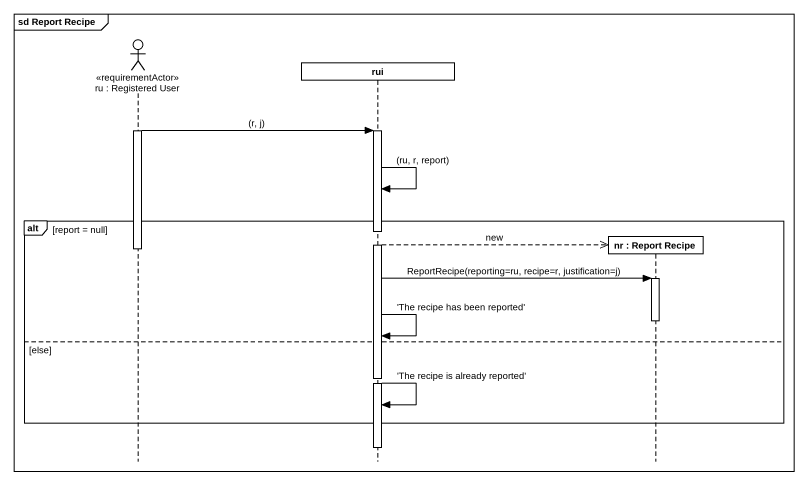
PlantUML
@startuml
mainframe sd Report Recipe
hide footbox
actor "ru : Registered User" as ru <<requirementActor>>
participant rui
participant "nr : Report Recipe" as nr

activate ru
ru -> rui : (r, j)
activate rui
rui -> rui : (ru, r, report)
alt report = null
  rui -->> nr ** : new
  deactivate ru
  rui -> nr : ReportRecipe(reporting=ru, recipe=r, justification=j)
  activate nr
  deactivate nr
  rui -> rui : 'The recipe has been reported'
else else
  rui -> rui : 'The recipe is already reported'
end
deactivate rui
@enduml
